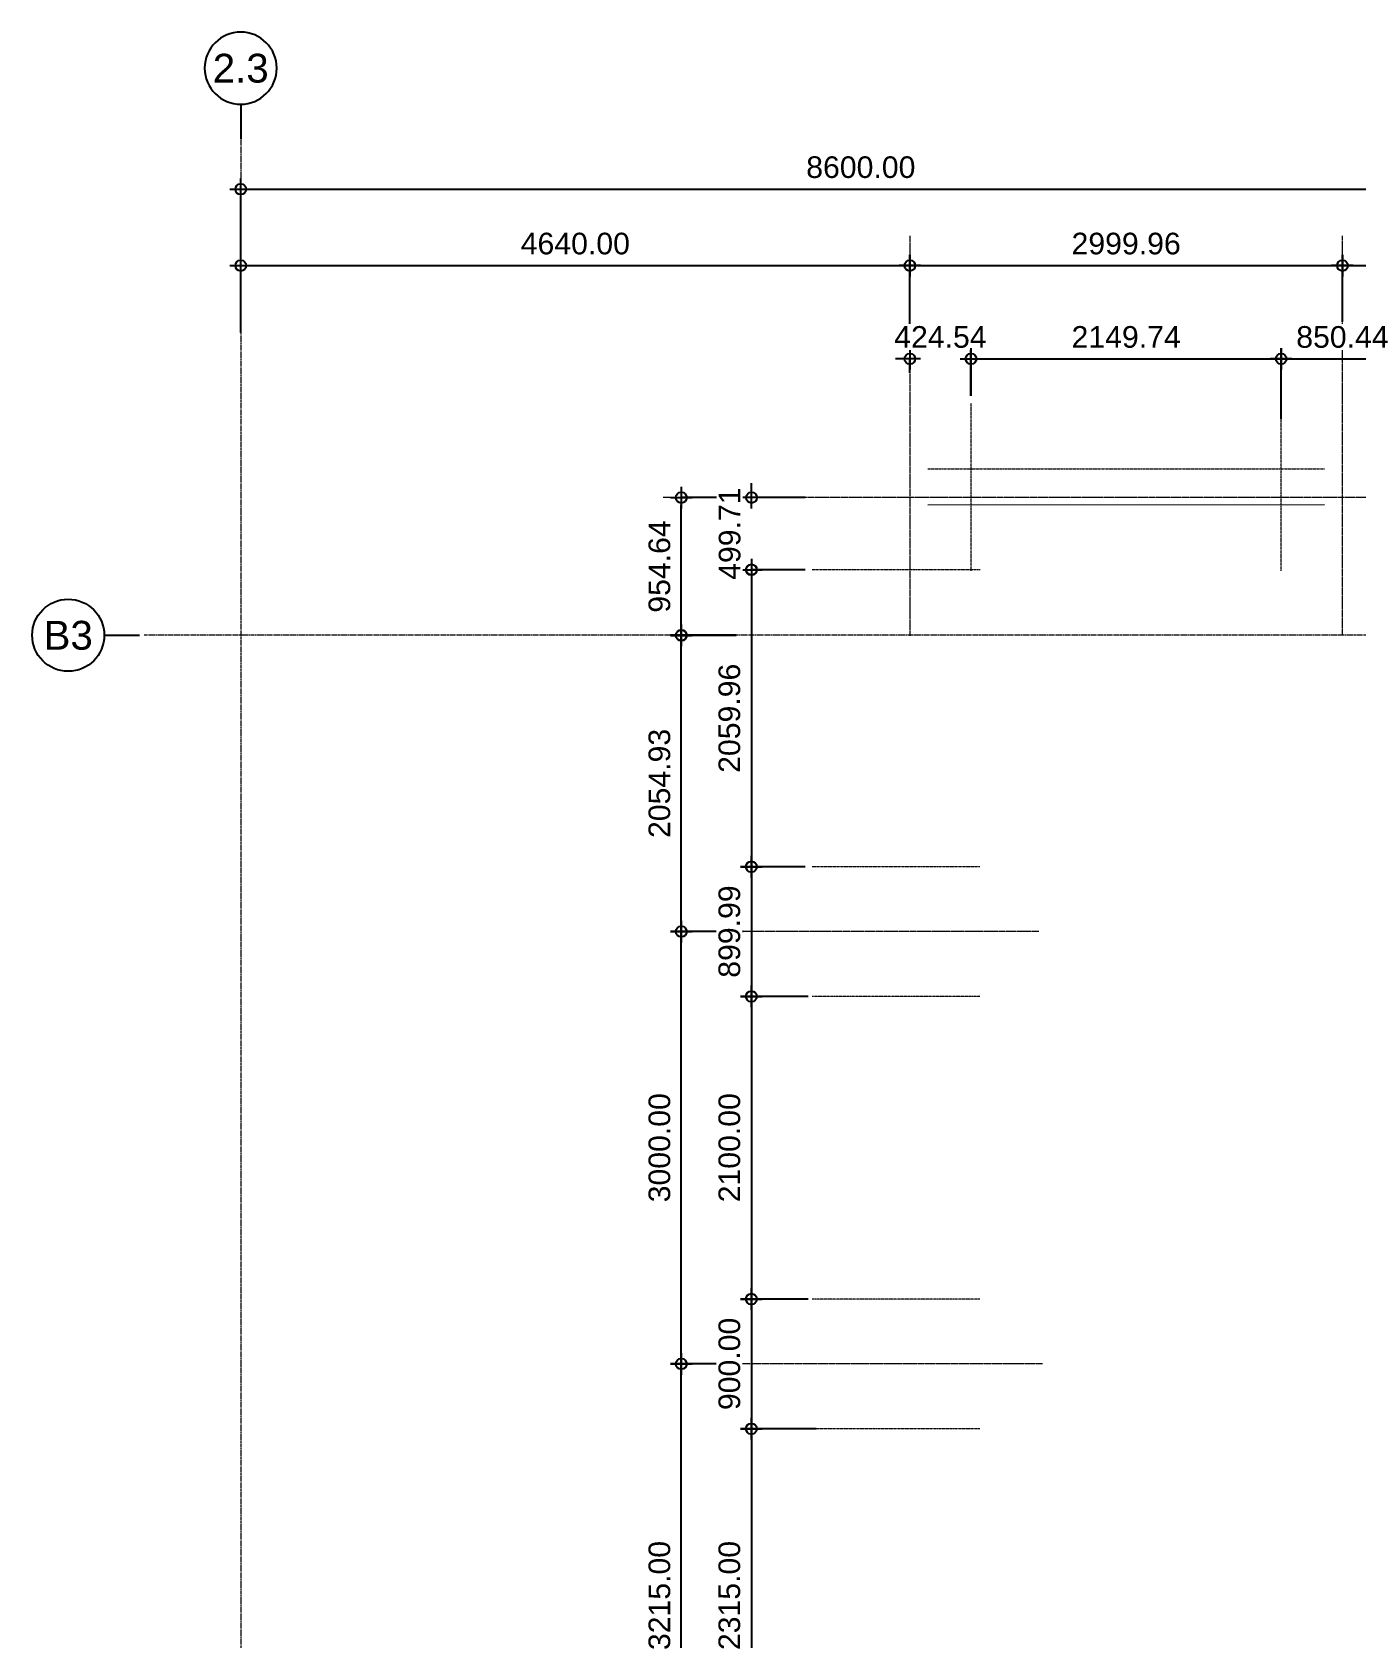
# Model space of a CAD drawing. Header units: millimetres. Extents: x 652937 to 1670132, y 1473552 to 2851037.
# Drawn here: x 690281 to 699467, y 1552535 to 1563684 of the extents above; entities that cross this region are included whole.
import ezdxf
from ezdxf.enums import TextEntityAlignment as Align

# ---------------------------------------------------------------- set-up
doc = ezdxf.new("R2010")
doc.units = ezdxf.units.MM
doc.linetypes.add('Grid Line', pattern=[22.225, 12.7, -3.175, 3.175, -3.175])
doc.linetypes.add('HIDDEN', pattern=[0.375, 0.25, -0.125])
doc.layers.get('Defpoints').update_dxf_attribs({"color": 255})
doc.layers.add('A-WALL', color=2, linetype='Continuous', lineweight=25)
doc.layers.add('S-GRID', color=1, linetype='Continuous', lineweight=9)
doc.layers.add('Stan-Dim', color=5, linetype='Continuous')
doc.styles.add('Arial', font='arial.ttf')
doc.styles.add('CKST2', font='romans.shx', dxfattribs={"width": 0.8, "height": 4})
doc.dimstyles.new('Dim-Cen', dxfattribs={"dimscale": 0.05, "dimtxt": 3, "dimasz": 1, "dimexe": 0, "dimexo": 1, "dimgap": 1.5, "dimtad": 1, "dimdec": 0, "dimlfac": 1000, "dimzin": 1, "dimdsep": 46, "dimtxsty": 'Arial', "dimblk": 'CEN1', "dimcen": 0.09, "dimclrd": 1, "dimclre": 49, "dimclrt": 3, "dimadec": 0, "dimazin": 0, "dimtfac": 1, "dimtdec": 0, "dimtix": 1, "dimtofl": 0, "dimtmove": 2, "dimatfit": 3, "dimfxl": 1, "dimtfill": 1, "dimtolj": 1, "dimtzin": 0, "dimarcsym": 1})

# ---------------------------------------------------------------- blocks, each defined once
blk = doc.blocks.new('CEN1')
at = {"color": 1}
for p, q in [((1.5, 0), (-1.5, 0)), ((0, 1.5), (0, -1.5))]:
    blk.add_line(p, q, dxfattribs=at)
at = {"color": 3}
blk.add_circle((0, 0), 0.75, dxfattribs=at)
blk = doc.blocks.new('*D6056')
at = {"color": 49, "lineweight": -2, "transparency": 16777216}
for p, q in [((-5134, -5056), (-5545, -5056)), ((-4898, -8271), (-5545, -8271))]:
    blk.add_line(p, q, dxfattribs=at)
at = {"color": 1, "lineweight": -2, "transparency": 16777216}
blk.add_line((-5545, -8221), (-5545, -5106), dxfattribs=at)
at = {"layer": 'Defpoints', "color": 0, "transparency": 16777216}
for p in [(-5545, -5056), (-5084, -5056), (-4848, -8271)]:
    blk.add_point(p, dxfattribs=at)
at = {"color": 1, "lineweight": -2, "transparency": 16777216, "xscale": 50, "yscale": 50, "zscale": 50}
for p, rotation in [((-5545, -5056), 90), ((-5545, -8271), 270)]:
    blk.add_blockref('CEN1', p, dxfattribs=dict(at, rotation=rotation))
at = {"color": 3, "transparency": 16777216, "insert": (-5696, -6663), "char_height": 150, "attachment_point": 5, "rotation": 90, "style": 'Arial', "bg_fill": 3, "box_fill_scale": 1.1, "bg_fill_color": 256, "bg_fill_true_color": 13158600, "bg_fill_transparency": 0}
blk.add_mtext('\\A1;3215.00', dxfattribs=at)
blk = doc.blocks.new('*D6057')
at = {"color": 49, "lineweight": -2, "transparency": 16777216}
for p, q in [((-5116, -2056), (-5545, -2056)), ((-5134, -5056), (-5545, -5056))]:
    blk.add_line(p, q, dxfattribs=at)
at = {"color": 1, "lineweight": -2, "transparency": 16777216}
blk.add_line((-5545, -5006), (-5545, -2106), dxfattribs=at)
at = {"layer": 'Defpoints', "color": 0, "transparency": 16777216}
for p in [(-5545, -2056), (-5066, -2056), (-5084, -5056)]:
    blk.add_point(p, dxfattribs=at)
at = {"color": 1, "lineweight": -2, "transparency": 16777216, "xscale": 50, "yscale": 50, "zscale": 50}
for p, rotation in [((-5545, -2056), 90), ((-5545, -5056), 270)]:
    blk.add_blockref('CEN1', p, dxfattribs=dict(at, rotation=rotation))
at = {"color": 3, "transparency": 16777216, "insert": (-5696, -3556), "char_height": 150, "attachment_point": 5, "rotation": 90, "style": 'Arial', "bg_fill": 3, "box_fill_scale": 1.1, "bg_fill_color": 256, "bg_fill_true_color": 13158600, "bg_fill_transparency": 0}
blk.add_mtext('\\A1;3000.00', dxfattribs=at)
blk = doc.blocks.new('*D6058')
at = {"color": 49, "lineweight": -2, "transparency": 16777216}
for p, q in [((-5165, -1), (-5545, -1)), ((-5116, -2056), (-5545, -2056))]:
    blk.add_line(p, q, dxfattribs=at)
at = {"color": 1, "lineweight": -2, "transparency": 16777216}
blk.add_line((-5545, -2006), (-5545, -51), dxfattribs=at)
at = {"layer": 'Defpoints', "color": 0, "transparency": 16777216}
for p in [(-5545, -1), (-5115, -1), (-5066, -2056)]:
    blk.add_point(p, dxfattribs=at)
at = {"color": 1, "lineweight": -2, "transparency": 16777216, "xscale": 50, "yscale": 50, "zscale": 50}
for p, rotation in [((-5545, -1), 90), ((-5545, -2056), 270)]:
    blk.add_blockref('CEN1', p, dxfattribs=dict(at, rotation=rotation))
at = {"color": 3, "transparency": 16777216, "insert": (-5696, -1028), "char_height": 150, "attachment_point": 5, "rotation": 90, "style": 'Arial', "bg_fill": 3, "box_fill_scale": 1.1, "bg_fill_color": 256, "bg_fill_true_color": 13158600, "bg_fill_transparency": 0}
blk.add_mtext('\\A1;2054.93', dxfattribs=at)
blk = doc.blocks.new('*D6059')
at = {"color": 49, "lineweight": -2, "transparency": 16777216}
for p, q in [((-5131, 955), (-5545, 955)), ((-5165, 0), (-5545, 0))]:
    blk.add_line(p, q, dxfattribs=at)
at = {"color": 1, "lineweight": -2, "transparency": 16777216}
blk.add_line((-5545, 50), (-5545, 905), dxfattribs=at)
at = {"layer": 'Defpoints', "color": 0, "transparency": 16777216}
for p in [(-5545, 955), (-5081, 955), (-5115, 0)]:
    blk.add_point(p, dxfattribs=at)
at = {"color": 1, "lineweight": -2, "transparency": 16777216, "xscale": 50, "yscale": 50, "zscale": 50}
for p, rotation in [((-5545, 955), 90), ((-5545, 0), 270)]:
    blk.add_blockref('CEN1', p, dxfattribs=dict(at, rotation=rotation))
at = {"color": 3, "transparency": 16777216, "insert": (-5696, 477), "char_height": 150, "attachment_point": 5, "rotation": 90, "style": 'Arial', "bg_fill": 3, "box_fill_scale": 1.1, "bg_fill_color": 256, "bg_fill_true_color": 13158600, "bg_fill_transparency": 0}
blk.add_mtext('\\A1;954.64', dxfattribs=at)
blk = doc.blocks.new('*D6060')
at = {"color": 49, "lineweight": -2, "transparency": 16777216}
for p, q in [((-8600, 2100), (-8600, 2565)), ((-3960, 2100), (-3960, 2565))]:
    blk.add_line(p, q, dxfattribs=at)
at = {"color": 1, "lineweight": -2, "transparency": 16777216}
blk.add_line((-8550, 2565), (-4010, 2565), dxfattribs=at)
at = {"layer": 'Defpoints', "color": 0, "transparency": 16777216}
for p in [(-3960, 2565), (-8600, 2050), (-3960, 2050)]:
    blk.add_point(p, dxfattribs=at)
at = {"color": 1, "lineweight": -2, "transparency": 16777216, "xscale": 50, "yscale": 50, "zscale": 50, "rotation": 180}
blk.add_blockref('CEN1', (-8600, 2565), dxfattribs=at)
at = {"color": 1, "lineweight": -2, "transparency": 16777216, "xscale": 50, "yscale": 50, "zscale": 50}
blk.add_blockref('CEN1', (-3960, 2565), dxfattribs=at)
at = {"color": 3, "transparency": 16777216, "insert": (-6280, 2717), "char_height": 150, "attachment_point": 5, "style": 'Arial', "bg_fill": 3, "box_fill_scale": 1.1, "bg_fill_color": 256, "bg_fill_true_color": 13158600, "bg_fill_transparency": 0}
blk.add_mtext('\\A1;4640.00', dxfattribs=at)
blk = doc.blocks.new('*D6061')
at = {"color": 49, "lineweight": -2, "transparency": 16777216}
for p, q in [((-3960, 2100), (-3960, 2565)), ((-960, 2175), (-960, 2565))]:
    blk.add_line(p, q, dxfattribs=at)
at = {"color": 1, "lineweight": -2, "transparency": 16777216}
blk.add_line((-3910, 2565), (-1010, 2565), dxfattribs=at)
at = {"layer": 'Defpoints', "color": 0, "transparency": 16777216}
for p in [(-960, 2565), (-960, 2125), (-3960, 2050)]:
    blk.add_point(p, dxfattribs=at)
at = {"color": 1, "lineweight": -2, "transparency": 16777216, "xscale": 50, "yscale": 50, "zscale": 50, "rotation": 180}
blk.add_blockref('CEN1', (-3960, 2565), dxfattribs=at)
at = {"color": 1, "lineweight": -2, "transparency": 16777216, "xscale": 50, "yscale": 50, "zscale": 50}
blk.add_blockref('CEN1', (-960, 2565), dxfattribs=at)
at = {"color": 3, "transparency": 16777216, "insert": (-2460, 2717), "char_height": 150, "attachment_point": 5, "style": 'Arial', "bg_fill": 3, "box_fill_scale": 1.1, "bg_fill_color": 256, "bg_fill_true_color": 13158600, "bg_fill_transparency": 0}
blk.add_mtext('\\A1;2999.96', dxfattribs=at)
blk = doc.blocks.new('*D6062')
at = {"color": 49, "lineweight": -2, "transparency": 16777216}
for p, q in [((-960, 2175), (-960, 2565)), ((0, 2272), (0, 2565))]:
    blk.add_line(p, q, dxfattribs=at)
at = {"color": 1, "lineweight": -2, "transparency": 16777216}
blk.add_line((-910, 2565), (-50, 2565), dxfattribs=at)
at = {"layer": 'Defpoints', "color": 0, "transparency": 16777216}
for p in [(0, 2565), (-960, 2125), (0, 2222)]:
    blk.add_point(p, dxfattribs=at)
at = {"color": 1, "lineweight": -2, "transparency": 16777216, "xscale": 50, "yscale": 50, "zscale": 50, "rotation": 180}
blk.add_blockref('CEN1', (-960, 2565), dxfattribs=at)
at = {"color": 1, "lineweight": -2, "transparency": 16777216, "xscale": 50, "yscale": 50, "zscale": 50}
blk.add_blockref('CEN1', (0, 2565), dxfattribs=at)
at = {"color": 3, "transparency": 16777216, "insert": (-480, 2717), "char_height": 150, "attachment_point": 5, "style": 'Arial', "bg_fill": 3, "box_fill_scale": 1.1, "bg_fill_color": 256, "bg_fill_true_color": 13158600, "bg_fill_transparency": 0}
blk.add_mtext('\\A1;959.99', dxfattribs=at)
blk = doc.blocks.new('*D6072')
at = {"color": 49, "lineweight": -2, "transparency": 16777216}
for p, q in [((-8600, 2315), (-8600, 3095)), ((0, 2317), (0, 3095))]:
    blk.add_line(p, q, dxfattribs=at)
at = {"color": 1, "lineweight": -2, "transparency": 16777216}
blk.add_line((-8550, 3095), (-50, 3095), dxfattribs=at)
at = {"layer": 'Defpoints', "color": 0, "transparency": 16777216}
for p in [(0, 3095), (-8600, 2265), (0, 2267)]:
    blk.add_point(p, dxfattribs=at)
at = {"color": 1, "lineweight": -2, "transparency": 16777216, "xscale": 50, "yscale": 50, "zscale": 50, "rotation": 180}
blk.add_blockref('CEN1', (-8600, 3095), dxfattribs=at)
at = {"color": 1, "lineweight": -2, "transparency": 16777216, "xscale": 50, "yscale": 50, "zscale": 50}
blk.add_blockref('CEN1', (0, 3095), dxfattribs=at)
at = {"color": 3, "transparency": 16777216, "insert": (-4300, 3247), "char_height": 150, "attachment_point": 5, "style": 'Arial', "bg_fill": 3, "box_fill_scale": 1.1, "bg_fill_color": 256, "bg_fill_true_color": 13158600, "bg_fill_transparency": 0}
blk.add_mtext('\\A1;8600.00', dxfattribs=at)
blk = doc.blocks.new('*D6098')
at = {"color": 49, "lineweight": -2, "transparency": 16777216}
for p, q in [((-4689, 454), (-5059, 454)), ((-4687, -1606), (-5059, -1606))]:
    blk.add_line(p, q, dxfattribs=at)
at = {"color": 1, "lineweight": -2, "transparency": 16777216}
blk.add_line((-5059, 404), (-5059, -1556), dxfattribs=at)
at = {"layer": 'Defpoints', "color": 0, "transparency": 16777216}
for p in [(-4639, 454), (-5059, -1606), (-4637, -1606)]:
    blk.add_point(p, dxfattribs=at)
at = {"color": 1, "lineweight": -2, "transparency": 16777216, "xscale": 50, "yscale": 50, "zscale": 50}
for p, rotation in [((-5059, 454), 90), ((-5059, -1606), 270)]:
    blk.add_blockref('CEN1', p, dxfattribs=dict(at, rotation=rotation))
at = {"color": 3, "transparency": 16777216, "insert": (-5211, -576), "char_height": 150, "attachment_point": 5, "rotation": 90, "style": 'Arial', "bg_fill": 3, "box_fill_scale": 1.1, "bg_fill_color": 256, "bg_fill_true_color": 13158600, "bg_fill_transparency": 0}
blk.add_mtext('\\A1;2059.96', dxfattribs=at)
blk = doc.blocks.new('*D6099')
at = {"color": 1, "lineweight": -2, "transparency": 16777216}
for p, q in [((-5058, 1005), (-5058, 1055)), ((-5058, 405), (-5058, 355))]:
    blk.add_line(p, q, dxfattribs=at)
at = {"color": 49, "lineweight": -2, "transparency": 16777216}
for p, q in [((-4687, 955), (-5058, 955)), ((-4687, 455), (-5058, 455))]:
    blk.add_line(p, q, dxfattribs=at)
at = {"layer": 'Defpoints', "color": 0, "transparency": 16777216}
for p in [(-5058, 955), (-4637, 955), (-4637, 455)]:
    blk.add_point(p, dxfattribs=at)
at = {"color": 1, "lineweight": -2, "transparency": 16777216, "xscale": 50, "yscale": 50, "zscale": 50}
for p, rotation in [((-5058, 955), 270), ((-5058, 455), 90)]:
    blk.add_blockref('CEN1', p, dxfattribs=dict(at, rotation=rotation))
at = {"color": 3, "transparency": 16777216, "insert": (-5209, 705), "char_height": 150, "attachment_point": 5, "rotation": 90, "style": 'Arial', "bg_fill": 3, "box_fill_scale": 1.1, "bg_fill_color": 256, "bg_fill_true_color": 13158600, "bg_fill_transparency": 0}
blk.add_mtext('\\A1;499.71', dxfattribs=at)
blk = doc.blocks.new('*D6100')
at = {"color": 49, "lineweight": -2, "transparency": 16777216}
for p, q in [((-4794, -1606), (-5059, -1606)), ((-4689, -2506), (-5059, -2506))]:
    blk.add_line(p, q, dxfattribs=at)
at = {"color": 1, "lineweight": -2, "transparency": 16777216}
blk.add_line((-5059, -1656), (-5059, -2456), dxfattribs=at)
at = {"layer": 'Defpoints', "color": 0, "transparency": 16777216}
for p in [(-4744, -1606), (-5059, -2506), (-4639, -2506)]:
    blk.add_point(p, dxfattribs=at)
at = {"color": 1, "lineweight": -2, "transparency": 16777216, "xscale": 50, "yscale": 50, "zscale": 50}
for p, rotation in [((-5059, -1606), 90), ((-5059, -2506), 270)]:
    blk.add_blockref('CEN1', p, dxfattribs=dict(at, rotation=rotation))
at = {"color": 3, "transparency": 16777216, "insert": (-5211, -2056), "char_height": 150, "attachment_point": 5, "rotation": 90, "style": 'Arial', "bg_fill": 3, "box_fill_scale": 1.1, "bg_fill_color": 256, "bg_fill_true_color": 13158600, "bg_fill_transparency": 0}
blk.add_mtext('\\A1;899.99', dxfattribs=at)
blk = doc.blocks.new('*D6101')
at = {"color": 49, "lineweight": -2, "transparency": 16777216}
for p, q in [((-4665, -2506), (-5059, -2506)), ((-4665, -4606), (-5059, -4606))]:
    blk.add_line(p, q, dxfattribs=at)
at = {"color": 1, "lineweight": -2, "transparency": 16777216}
blk.add_line((-5059, -2556), (-5059, -4556), dxfattribs=at)
at = {"layer": 'Defpoints', "color": 0, "transparency": 16777216}
for p in [(-4615, -2506), (-5059, -4606), (-4615, -4606)]:
    blk.add_point(p, dxfattribs=at)
at = {"color": 1, "lineweight": -2, "transparency": 16777216, "xscale": 50, "yscale": 50, "zscale": 50}
for p, rotation in [((-5059, -2506), 90), ((-5059, -4606), 270)]:
    blk.add_blockref('CEN1', p, dxfattribs=dict(at, rotation=rotation))
at = {"color": 3, "transparency": 16777216, "insert": (-5211, -3556), "char_height": 150, "attachment_point": 5, "rotation": 90, "style": 'Arial', "bg_fill": 3, "box_fill_scale": 1.1, "bg_fill_color": 256, "bg_fill_true_color": 13158600, "bg_fill_transparency": 0}
blk.add_mtext('\\A1;2100.00', dxfattribs=at)
blk = doc.blocks.new('*D6102')
at = {"color": 49, "lineweight": -2, "transparency": 16777216}
for p, q in [((-4665, -4606), (-5059, -4606)), ((-4610, -5506), (-5059, -5506))]:
    blk.add_line(p, q, dxfattribs=at)
at = {"color": 1, "lineweight": -2, "transparency": 16777216}
blk.add_line((-5059, -4656), (-5059, -5456), dxfattribs=at)
at = {"layer": 'Defpoints', "color": 0, "transparency": 16777216}
for p in [(-4615, -4606), (-5059, -5506), (-4560, -5506)]:
    blk.add_point(p, dxfattribs=at)
at = {"color": 1, "lineweight": -2, "transparency": 16777216, "xscale": 50, "yscale": 50, "zscale": 50}
for p, rotation in [((-5059, -4606), 90), ((-5059, -5506), 270)]:
    blk.add_blockref('CEN1', p, dxfattribs=dict(at, rotation=rotation))
at = {"color": 3, "transparency": 16777216, "insert": (-5211, -5056), "char_height": 150, "attachment_point": 5, "rotation": 90, "style": 'Arial', "bg_fill": 3, "box_fill_scale": 1.1, "bg_fill_color": 256, "bg_fill_true_color": 13158600, "bg_fill_transparency": 0}
blk.add_mtext('\\A1;900.00', dxfattribs=at)
blk = doc.blocks.new('*D6103')
at = {"color": 49, "lineweight": -2, "transparency": 16777216}
for p, q in [((-4610, -5506), (-5059, -5506)), ((-4575, -7821), (-5059, -7821))]:
    blk.add_line(p, q, dxfattribs=at)
at = {"color": 1, "lineweight": -2, "transparency": 16777216}
blk.add_line((-5059, -5556), (-5059, -7771), dxfattribs=at)
at = {"layer": 'Defpoints', "color": 0, "transparency": 16777216}
for p in [(-4560, -5506), (-5059, -7821), (-4525, -7821)]:
    blk.add_point(p, dxfattribs=at)
at = {"color": 1, "lineweight": -2, "transparency": 16777216, "xscale": 50, "yscale": 50, "zscale": 50}
for p, rotation in [((-5059, -5506), 90), ((-5059, -7821), 270)]:
    blk.add_blockref('CEN1', p, dxfattribs=dict(at, rotation=rotation))
at = {"color": 3, "transparency": 16777216, "insert": (-5211, -6663), "char_height": 150, "attachment_point": 5, "rotation": 90, "style": 'Arial', "bg_fill": 3, "box_fill_scale": 1.1, "bg_fill_color": 256, "bg_fill_true_color": 13158600, "bg_fill_transparency": 0}
blk.add_mtext('\\A1;2315.00', dxfattribs=at)
blk = doc.blocks.new('*D6111')
at = {"color": 1, "lineweight": -2, "transparency": 16777216}
for p, q in [((-4010, 1918), (-4060, 1918)), ((-3486, 1918), (-3436, 1918))]:
    blk.add_line(p, q, dxfattribs=at)
at = {"color": 49, "lineweight": -2, "transparency": 16777216}
for p, q in [((-3960, 1822), (-3960, 1918)), ((-3536, 1661), (-3536, 1918))]:
    blk.add_line(p, q, dxfattribs=at)
at = {"layer": 'Defpoints', "color": 0, "transparency": 16777216}
for p in [(-3536, 1918), (-3960, 1772), (-3536, 1611)]:
    blk.add_point(p, dxfattribs=at)
at = {"color": 1, "lineweight": -2, "transparency": 16777216, "xscale": 50, "yscale": 50, "zscale": 50}
blk.add_blockref('CEN1', (-3960, 1918), dxfattribs=at)
at = {"color": 1, "lineweight": -2, "transparency": 16777216, "xscale": 50, "yscale": 50, "zscale": 50, "rotation": 180}
blk.add_blockref('CEN1', (-3536, 1918), dxfattribs=at)
at = {"color": 3, "transparency": 16777216, "insert": (-3748, 2069), "char_height": 150, "attachment_point": 5, "style": 'Arial', "bg_fill": 3, "box_fill_scale": 1.1, "bg_fill_color": 256, "bg_fill_true_color": 13158600, "bg_fill_transparency": 0}
blk.add_mtext('\\A1;424.54', dxfattribs=at)
blk = doc.blocks.new('*D6112')
at = {"color": 49, "lineweight": -2, "transparency": 16777216}
for p, q in [((-3535, 1661), (-3535, 1918)), ((-1385, 1499), (-1385, 1918))]:
    blk.add_line(p, q, dxfattribs=at)
at = {"color": 1, "lineweight": -2, "transparency": 16777216}
blk.add_line((-3485, 1918), (-1435, 1918), dxfattribs=at)
at = {"layer": 'Defpoints', "color": 0, "transparency": 16777216}
for p in [(-1385, 1918), (-3535, 1611), (-1385, 1449)]:
    blk.add_point(p, dxfattribs=at)
at = {"color": 1, "lineweight": -2, "transparency": 16777216, "xscale": 50, "yscale": 50, "zscale": 50, "rotation": 180}
blk.add_blockref('CEN1', (-3535, 1918), dxfattribs=at)
at = {"color": 1, "lineweight": -2, "transparency": 16777216, "xscale": 50, "yscale": 50, "zscale": 50}
blk.add_blockref('CEN1', (-1385, 1918), dxfattribs=at)
at = {"color": 3, "transparency": 16777216, "insert": (-2460, 2069), "char_height": 150, "attachment_point": 5, "style": 'Arial', "bg_fill": 3, "box_fill_scale": 1.1, "bg_fill_color": 256, "bg_fill_true_color": 13158600, "bg_fill_transparency": 0}
blk.add_mtext('\\A1;2149.74', dxfattribs=at)
blk = doc.blocks.new('*D6113')
at = {"color": 49, "lineweight": -2, "transparency": 16777216}
for p, q in [((-1385, 1499), (-1385, 1918)), ((-535, 1430), (-535, 1918))]:
    blk.add_line(p, q, dxfattribs=at)
at = {"color": 1, "lineweight": -2, "transparency": 16777216}
blk.add_line((-1335, 1918), (-585, 1918), dxfattribs=at)
at = {"layer": 'Defpoints', "color": 0, "transparency": 16777216}
for p in [(-535, 1918), (-1385, 1449), (-535, 1380)]:
    blk.add_point(p, dxfattribs=at)
at = {"color": 1, "lineweight": -2, "transparency": 16777216, "xscale": 50, "yscale": 50, "zscale": 50, "rotation": 180}
blk.add_blockref('CEN1', (-1385, 1918), dxfattribs=at)
at = {"color": 1, "lineweight": -2, "transparency": 16777216, "xscale": 50, "yscale": 50, "zscale": 50}
blk.add_blockref('CEN1', (-535, 1918), dxfattribs=at)
at = {"color": 3, "transparency": 16777216, "insert": (-960, 2069), "char_height": 150, "attachment_point": 5, "style": 'Arial', "bg_fill": 3, "box_fill_scale": 1.1, "bg_fill_color": 256, "bg_fill_true_color": 13158600, "bg_fill_transparency": 0}
blk.add_mtext('\\A1;850.44', dxfattribs=at)
blk = doc.blocks.new('Grid3')
at = {"layer": 'Stan-Dim', "color": 3}
blk.add_line((-4.87, 0), (0, 0), dxfattribs=at)
blk.add_circle((-9.87, 0), 5, dxfattribs=at)
at = {"layer": 'Stan-Dim', "style": 'CKST2', "width": 0.8}
blk.add_attdef('00', text='', height=4, dxfattribs=at).set_placement((-9.87, 0), align=Align.MIDDLE_CENTER)
blk = doc.blocks.new('grid2')
at = {"layer": 'Stan-Dim', "color": 3}
blk.add_line((0, -4.87), (0, 0), dxfattribs=at)
blk.add_circle((0, -9.87), 5, dxfattribs=at)
at = {"layer": 'Stan-Dim', "style": 'CKST2', "width": 0.8}
blk.add_attdef('00', text='', height=4, dxfattribs=at).set_placement((0, -9.87), align=Align.MIDDLE_CENTER)
blk = doc.blocks.new('PP18_ENT3_SE_EX-DIMS_PL')
at = {"layer": 'A-WALL', "color": 250, "linetype": 'HIDDEN', "lineweight": 13, "ltscale": 8}
for p, q in [((-3534.719, 446.948), (-3534.719, 1610.711)), ((-1384.98, 446.948), (-1384.98, 1610.711)), ((-3473.342, 455), (-4637.105, 455)), ((-3474.707, -1605.961), (-4638.47, -1605.961)), ((-3475.031, -2505.953), (-4638.794, -2505.953)), ((-3474.755, -4605.952), (-4638.518, -4605.952)), ((-3474.755, -5505.952), (-4638.518, -5505.952))]:
    blk.add_line(p, q, dxfattribs=at)
at = {"layer": 'A-WALL', "color": 253, "linetype": 'HIDDEN', "lineweight": 13, "ltscale": 8}
blk.add_line((-3835.038, 1155.821), (-1085.038, 1155.821), dxfattribs=at)
at = {"layer": 'A-WALL', "color": 2, "lineweight": 13}
blk.add_line((-3835.001, 905.883), (-1085.001, 906.282), dxfattribs=at)
at = {"layer": 'S-GRID', "linetype": 'Grid Line'}
blk.add_line((-8600.501, 3454.395), (-8597.418, -17807.453), dxfattribs=at)
at = {"layer": 'S-GRID', "color": 251, "linetype": 'Grid Line', "ltscale": 0.8}
for p, q in [((-3960.402, 2772.289), (-3959.999, -4.698)), ((-960, 0), (-960.402, 2772.289)), ((8941.002, 957.674), (-5672.249, 955.555)), ((-3064.392, -2055.959), (-5315.621, -2055.923)), ((-3039.36, -5055.959), (-5290.589, -5055.923))]:
    blk.add_line(p, q, dxfattribs=at)
at = {"layer": 'S-GRID', "linetype": 'Grid Line'}
blk.add_lwpolyline([(24158.591, 0), (-9270.87, 0)], dxfattribs=at)
ref = blk.add_blockref('grid2', (-8600.232, 3441.484), dxfattribs=dict(xscale=-50, yscale=50, zscale=50, rotation=180))
ref.add_attrib('00', '2.3', dxfattribs={"layer": 'Stan-Dim', "height": 200, "style": 'Arial'}).set_placement((-8600.232, 3934.954), align=Align.MIDDLE)
ref = blk.add_blockref('Grid3', (-9303.07, 0), dxfattribs=dict(xscale=50, yscale=50, zscale=50))
ref.add_attrib('00', 'B3', dxfattribs={"layer": 'Stan-Dim', "height": 200, "style": 'Arial'}).set_placement((-9796.541, 0), align=Align.MIDDLE)
at = {"color": 4}
dim = blk.add_linear_dim(base=(-3960.339, 2565.428), p1=(-8600.339, 2049.611), p2=(-3960.339, 2050.284), dimstyle='Dim-Cen', override={"dimscale": 50, "dimdec": 2, "dimlfac": 1}, dxfattribs=at)
dim.commit()
dim.dimension.update_dxf_attribs({"geometry": '*D6060', "text_midpoint": (-6280.339, 2717.014)})
dim = blk.add_linear_dim(base=(-5544.801, -5055.929), p1=(-4847.745, -8270.933), p2=(-5084.279, -5055.929), angle=90, dimstyle='Dim-Cen', override={"dimscale": 50, "dimdec": 2, "dimlfac": 1}, dxfattribs=at)
dim.commit()
dim.dimension.update_dxf_attribs({"geometry": '*D6056', "text_midpoint": (-5696.438, -6663.431)})
dim = blk.add_linear_dim(base=(-960.377, 2565.428), p1=(-3960.339, 2050.284), p2=(-960.377, 2124.998), dimstyle='Dim-Cen', override={"dimscale": 50, "dimdec": 2, "dimlfac": 1}, dxfattribs=at)
dim.commit()
dim.dimension.update_dxf_attribs({"geometry": '*D6061', "text_midpoint": (-2460.358, 2717.014)})
dim = blk.add_linear_dim(base=(-5544.801, -2055.93), p1=(-5084.279, -5055.929), p2=(-5065.51, -2055.93), angle=90, dimstyle='Dim-Cen', override={"dimscale": 50, "dimdec": 2, "dimlfac": 1}, dxfattribs=at)
dim.commit()
dim.dimension.update_dxf_attribs({"geometry": '*D6057', "text_midpoint": (-5696.438, -3555.929)})
for base, p1, p2, picture, middle in [((-0.391, 2565.428), (-960.377, 2124.998), (-0.391, 2222.391), '*D6062', (-480.384, 2717.014)), ((-3535.719, 1917.799), (-3960.257, 1771.561), (-3535.719, 1610.711), '*D6111', (-3747.988, 2069.384))]:
    dim = blk.add_linear_dim(base=base, p1=p1, p2=p2, dimstyle='Dim-Cen', override={"dimscale": 50, "dimdec": 2, "dimlfac": 1}, dxfattribs=at)
    dim.commit()
    dim.dimension.update_dxf_attribs({"geometry": picture, "text_midpoint": middle})
dim = blk.add_linear_dim(base=(-5544.801, -1), p1=(-5065.51, -2055.93), p2=(-5115.345, -1), angle=90, dimstyle='Dim-Cen', override={"dimscale": 50, "dimdec": 2, "dimlfac": 1}, dxfattribs=at)
dim.commit()
dim.dimension.update_dxf_attribs({"geometry": '*D6058', "text_midpoint": (-5696.438, -1028.465)})
for base, p1, p2, picture, middle in [((-0.339, 3095.43), (-8600.339, 2265.427), (-0.339, 2266.674), '*D6072', (-4300.339, 3247.016)), ((-1384.98, 1917.799), (-3534.719, 1610.711), (-1384.98, 1448.853), '*D6112', (-2459.849, 2069.384))]:
    dim = blk.add_linear_dim(base=base, p1=p1, p2=p2, dimstyle='Dim-Cen', override={"dimscale": 50, "dimdec": 2, "dimlfac": 1}, dxfattribs=at)
    dim.commit()
    dim.dimension.update_dxf_attribs({"geometry": picture, "text_midpoint": middle})
dim = blk.add_linear_dim(base=(-5544.801, 954.641), p1=(-5115.345, 0), p2=(-5080.539, 954.641), angle=90, dimstyle='Dim-Cen', override={"dimscale": 50, "dimdec": 2, "dimlfac": 1}, dxfattribs=at)
dim.commit()
dim.dimension.update_dxf_attribs({"geometry": '*D6059', "text_midpoint": (-5696.387, 477.32)})
dim = blk.add_linear_dim(base=(-534.54, 1917.799), p1=(-1384.98, 1448.853), p2=(-534.54, 1379.889), dimstyle='Dim-Cen', override={"dimscale": 50, "dimdec": 2, "dimlfac": 1}, dxfattribs=at)
dim.commit()
dim.dimension.update_dxf_attribs({"geometry": '*D6113', "text_midpoint": (-959.76, 2069.384)})
dim = blk.add_linear_dim(base=(-5059.347, -1605.961), p1=(-4638.881, 454), p2=(-4637.105, -1605.961), angle=90, dimstyle='Dim-Cen', override={"dimscale": 50, "dimdec": 2, "dimlfac": 1}, dxfattribs=at)
dim.commit()
dim.dimension.update_dxf_attribs({"geometry": '*D6098', "text_midpoint": (-5210.933, -575.981)})
for base, p1, p2, picture, middle in [((-5057.6544, 954.7049), (-4637.105, 454.9998), (-4637.1776, 954.7049), '*D6099', (-5209.2404, 704.8524)), ((-5059.347, -2505.953), (-4743.778, -1605.961), (-4638.794, -2505.953), '*D6100', (-5210.933, -2055.957))]:
    dim = blk.add_linear_dim(base=base, p1=p1, p2=p2, angle=90, dimstyle='Dim-Cen', override={"dimscale": 50, "dimdec": 2, "dimlfac": 1}, dxfattribs=at)
    dim.commit()
    dim.dimension.update_dxf_attribs({"geometry": picture, "text_midpoint": middle})
dim = blk.add_linear_dim(base=(-5059.347, -4605.952), p1=(-4614.941, -2505.953), p2=(-4614.941, -4605.952), angle=90, dimstyle='Dim-Cen', override={"dimscale": 50, "dimdec": 2, "dimlfac": 1}, dxfattribs=at)
dim.commit()
dim.dimension.update_dxf_attribs({"geometry": '*D6101', "text_midpoint": (-5210.933, -3555.952)})
dim = blk.add_linear_dim(base=(-5059.347, -5505.952), p1=(-4614.941, -4605.952), p2=(-4559.541, -5505.952), angle=90, dimstyle='Dim-Cen', override={"dimscale": 50, "dimdec": 2, "dimlfac": 1}, dxfattribs=at)
dim.commit()
dim.dimension.update_dxf_attribs({"geometry": '*D6102', "text_midpoint": (-5210.933, -5055.952)})
dim = blk.add_linear_dim(base=(-5059.347, -7820.953), p1=(-4559.541, -5505.952), p2=(-4524.539, -7820.953), angle=90, dimstyle='Dim-Cen', override={"dimscale": 50, "dimdec": 2, "dimlfac": 1}, dxfattribs=at)
dim.commit()
dim.dimension.update_dxf_attribs({"geometry": '*D6103', "text_midpoint": (-5210.984, -6663.452)})

msp = doc.modelspace()

# ---------------------------------------------------------------- block references
at = {"color": 6}
msp.add_blockref('PP18_ENT3_SE_EX-DIMS_PL', (700327.4222, 1559499.1905), dxfattribs=at)

doc.saveas('drawing.dxf')
